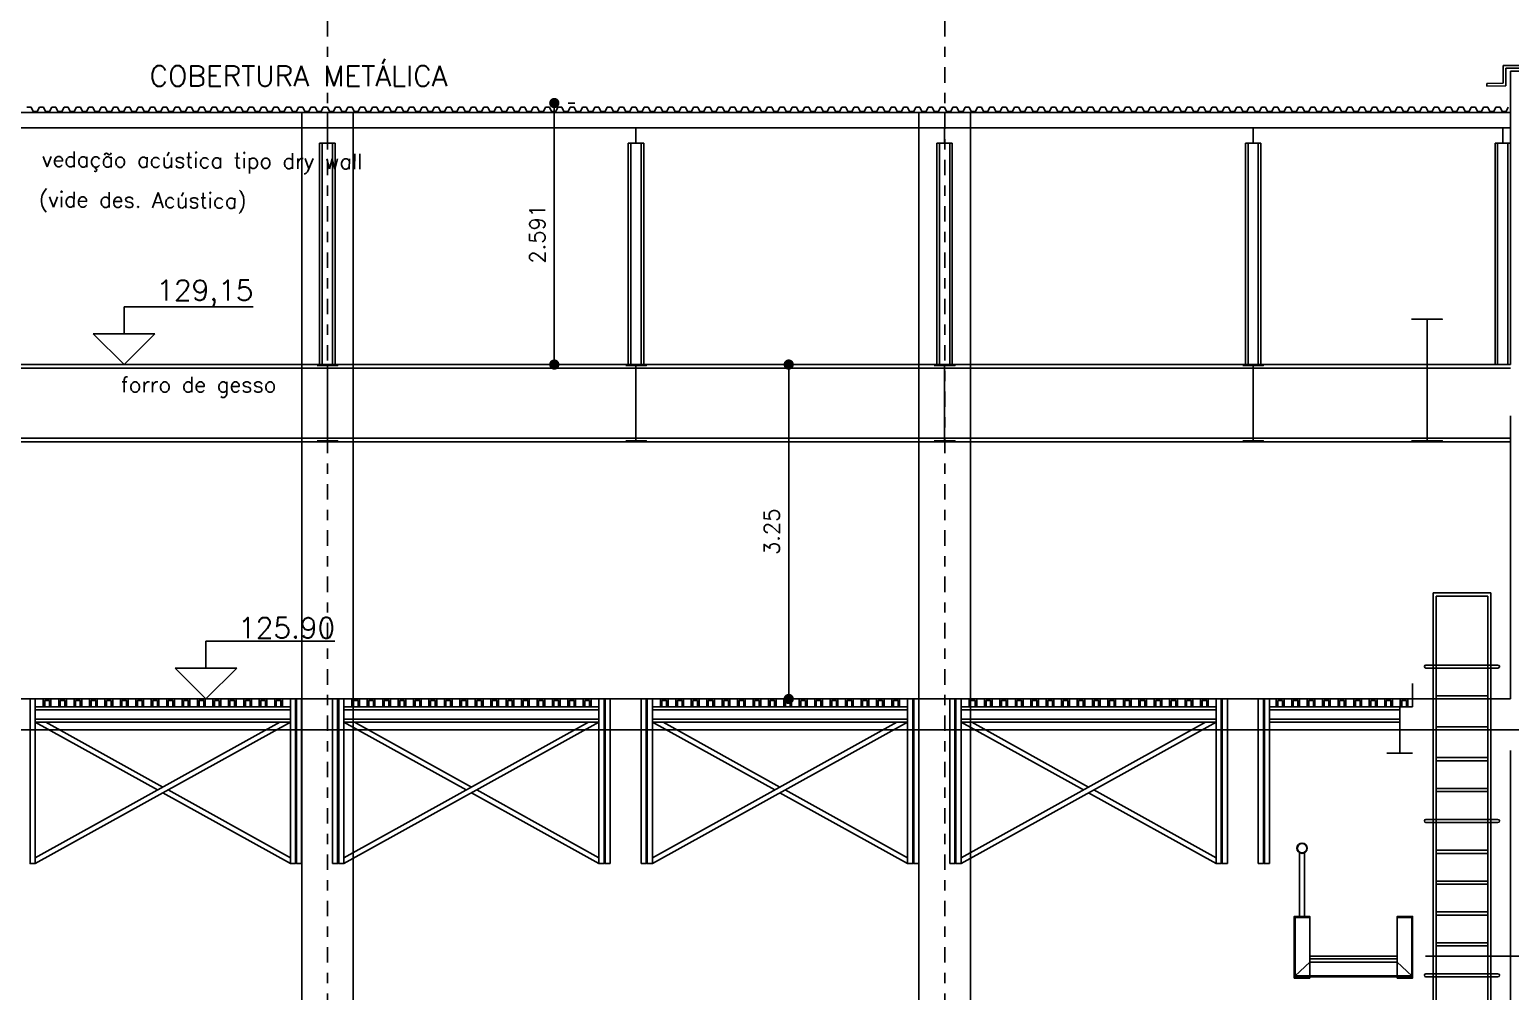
# Model space of a CAD drawing. Extents: x -14 to 107, y -33 to 53.
# Drawn here: x 3.96 to 18.35, y 33.49 to 42.83 of the extents above; entities that cross this region are included whole.
import ezdxf
from ezdxf.enums import TextEntityAlignment as Align

# ---------------------------------------------------------------- set-up
doc = ezdxf.new("R2010")
doc.units = 0
doc.header["$LTSCALE"] = 1.5
doc.header["$MEASUREMENT"] = 0
doc.linetypes.add('08CORTEC$0$DASHDOT2', pattern=[0.5, 0.25, -0.125, 0, -0.125])
doc.layers.get('0').update_dxf_attribs({"linetype": 'CONTINUOUS'})
doc.layers.get('DEFPOINTS').update_dxf_attribs({"linetype": 'CONTINUOUS'})
for name, color, linetype in [('08CORTEC$0$1', 7, 'CONTINUOUS'), ('08CORTEC$0$2', 1, 'CONTINUOUS'), ('08CORTEC$0$5', 4, 'CONTINUOUS'), ('08CORTEC$0$A-HACHURA', 1, 'CONTINUOUS'), ('08CORTEC$0$A-PAREDE', 3, 'CONTINUOUS'), ('08CORTEC$0$COTAS', 1, 'CONTINUOUS'), ('08CORTEC$0$E-METALICA', 2, 'CONTINUOUS'), ('08CORTEC$0$EIXOS', 32, '08CORTEC$0$DASHDOT2'), ('08CORTEC$0$N-LNHVISTA', 2, 'CONTINUOUS'), ('08CORTEC$0$N-NOTACOES', 7, 'CONTINUOUS'), ('08CORTEC$0$N-TEXTO', 2, 'CONTINUOUS'), ('08CORTEE$0$N-LNHVISTA', 2, 'CONTINUOUS'), ('N-LNHVISTA', 2, 'CONTINUOUS'), ('N-TEXTO', 2, 'CONTINUOUS')]:
    doc.layers.add(name, color=color, linetype=linetype)
doc.styles.add('08CORTEC$0$COTA', font='simplex.shx')
doc.styles.add('08CORTEC$0$REGUA-080', font='simplex.shx', dxfattribs={"height": 0.2})
doc.styles.add('08CORTEC$0$ROMANS', font='romans')
doc.styles.add('REGUA-080', font='simplex', dxfattribs={"height": 0.15})
doc.dimstyles.new('08CORTEC$0$DG060-1', dxfattribs={"dimscale": 0.1, "dimtxt": 1.5, "dimasz": 1, "dimexe": 2, "dimexo": 2.5, "dimgap": 0.9, "dimtad": 1, "dimzin": 4, "dimtxsty": '08CORTEC$0$COTA', "dimblk": 'DOT', "dimblk1": 'DOT', "dimblk2": 'DOT', "dimsah": 1, "dimcen": 0.09, "dimclrd": 1, "dimclre": 1, "dimclrt": 2, "dimazin": 3, "dimtfac": 1, "dimtdec": 4, "dimtix": 1, "dimtmove": 0, "dimatfit": 3, "dimtvp": 2, "dimtolj": 1, "dimtzin": 0})

# ---------------------------------------------------------------- blocks, each defined once
blk = doc.blocks.new('08CORTEC$0$N-1903')
at = {"layer": '08CORTEC$0$N-NOTACOES', "color": 1}
for p, q in [((0.01255, 0.00562), (0, 0.00562)), ((0, 0.00562), (0, 0.003)), ((-0.003, 0.003), (0.003, 0.003)), ((0, 0), (-0.003, 0.003)), ((0.003, 0.003), (0, 0))]:
    blk.add_line(p, q, dxfattribs=at)
at = {"layer": '08CORTEC$0$N-NOTACOES', "color": 2, "style": '08CORTEC$0$ROMANS'}
blk.add_attdef('COTAC', text='', height=0.002, dxfattribs=at).set_placement((0.00785, 0.00691), align=Align.MIDDLE)
blk = doc.blocks.new('DOT')
at = {"color": 0, "linetype": 'BYBLOCK'}
blk.add_line((-0.5, 0), (-1, 0), dxfattribs=at)
at = {"color": 0, "linetype": 'BYBLOCK', "const_width": 0.5}
blk.add_lwpolyline([(-0.25, 0, 1), (0.25, 0, 1)], format="xyb", close=True, dxfattribs=at)
blk = doc.blocks.new('*D21')
at = {"color": 1, "linetype": 'BYBLOCK'}
for p, q in [((10.528, 39.577), (11.535, 39.577)), ((11.335, 36.427), (11.335, 39.477)), ((10.528, 36.327), (11.535, 36.327))]:
    blk.add_line(p, q, dxfattribs=at)
at = {"layer": 'DEFPOINTS', "color": 0, "linetype": 'BYBLOCK'}
for p in [(10.278, 39.577), (11.335, 39.577), (10.278, 36.327)]:
    blk.add_point(p, dxfattribs=at)
at = {"color": 1, "linetype": 'BYBLOCK', "xscale": 0.1, "yscale": 0.1, "zscale": 0.1}
for p, rotation in [((11.335, 39.577), 90), ((11.335, 36.327), 270)]:
    blk.add_blockref('DOT', p, dxfattribs=dict(at, rotation=rotation))
at = {"color": 2, "linetype": 'BYBLOCK', "insert": (11.17, 37.952), "char_height": 0.15, "attachment_point": 5, "rotation": 90, "style": '08CORTEC$0$COTA'}
blk.add_mtext('\\A1;3.25', dxfattribs=at)
blk = doc.blocks.new('_DOT')
at = {"color": 0, "linetype": 'BYBLOCK'}
blk.add_line((-0.5, 0), (-1, 0), dxfattribs=at)
at = {"color": 0, "linetype": 'BYBLOCK', "const_width": 0.5}
blk.add_lwpolyline([(-0.25, 0, 1), (0.25, 0, 1)], format="xyb", close=True, dxfattribs=at)
blk = doc.blocks.new('*D22')
at = {"color": 1, "linetype": 'BYBLOCK'}
for p, q in [((9.192, 42.118), (9.256, 42.118)), ((9.056, 39.677), (9.056, 42.018)), ((9.192, 39.577), (9.256, 39.577))]:
    blk.add_line(p, q, dxfattribs=at)
at = {"layer": 'DEFPOINTS', "color": 0, "linetype": 'BYBLOCK'}
for p in [(8.942, 42.118), (9.056, 42.118), (8.942, 39.577)]:
    blk.add_point(p, dxfattribs=at)
at = {"color": 1, "linetype": 'BYBLOCK', "xscale": 0.1, "yscale": 0.1, "zscale": 0.1}
for p, rotation in [((9.056, 42.118), 90), ((9.056, 39.577), 270)]:
    blk.add_blockref('DOT', p, dxfattribs=dict(at, rotation=rotation))
at = {"color": 2, "linetype": 'BYBLOCK', "insert": (8.891, 40.847), "char_height": 0.15, "attachment_point": 5, "rotation": 90, "style": '08CORTEC$0$COTA'}
blk.add_mtext('\\A1;2.591', dxfattribs=at)

msp = doc.modelspace()

# ---------------------------------------------------------------- linework, layer by layer
at = {"layer": '08CORTEC$0$1'}
for p, q in [((17.53, 42.027), (18.23, 42.027)), ((6.775, 41.727), (6.775, 39.577)), ((6.925, 39.577), (6.925, 41.727)), ((9.775, 41.727), (9.775, 39.577)), ((9.925, 39.577), (9.925, 41.727)), ((12.775, 41.727), (12.775, 39.577)), ((12.925, 39.577), (12.925, 41.727)), ((15.775, 41.727), (15.775, 39.577)), ((15.925, 39.577), (15.925, 41.727)), ((18.201, 41.727), (18.201, 39.577)), ((18.35, 39.577), (18.35, 41.727)), ((17.53, 36.657), (18.23, 36.657)), ((17.53, 36.627), (18.23, 36.627)), ((6.49, 36.252), (4.01, 36.252)), ((4.01, 36.222), (6.49, 36.222)), ((4.01, 36.132), (6.49, 36.132)), ((9.49, 36.252), (7.01, 36.252)), ((7.01, 36.222), (9.49, 36.222)), ((7.01, 36.132), (9.49, 36.132)), ((12.49, 36.252), (10.01, 36.252)), ((10.01, 36.222), (12.49, 36.222)), ((10.01, 36.132), (12.49, 36.132)), ((15.49, 36.252), (13.01, 36.252)), ((13.01, 36.222), (15.49, 36.222)), ((13.01, 36.132), (15.49, 36.132)), ((17.29, 36.252), (16.01, 36.252)), ((16.01, 36.222), (17.275, 36.222)), ((16.01, 36.132), (17.275, 36.132)), ((6.49, 36.102), (4.01, 36.102)), ((9.49, 36.102), (7.01, 36.102)), ((12.49, 36.102), (10.01, 36.102)), ((15.49, 36.102), (13.01, 36.102)), ((17.275, 36.102), (16.01, 36.102)), ((17.53, 35.157), (18.23, 35.157)), ((17.53, 35.127), (18.23, 35.127)), ((16.3, 34.214), (16.3, 34.834)), ((16.35, 34.834), (16.35, 34.214)), ((16.4, 33.769), (16.4, 34.214)), ((17.25, 34.214), (17.25, 33.777)), ((16.4, 33.769), (16.258, 33.635)), ((16.4, 33.827), (17.25, 33.827)), ((17.25, 33.802), (16.4, 33.802)), ((17.25, 33.769), (16.4, 33.769)), ((17.251, 33.769), (17.392, 33.635)), ((16.258, 33.635), (17.392, 33.635)), ((17.392, 33.627), (16.258, 33.627)), ((17.53, 33.657), (18.23, 33.657)), ((17.53, 33.627), (18.23, 33.627))]:
    msp.add_line(p, q, dxfattribs=at)
for points in [[(4.088, 36.252), (4.088, 36.327), (4.163, 36.327), (4.163, 36.252)], [(4.103, 36.252), (4.103, 36.312), (4.148, 36.312), (4.148, 36.252)], [(4.238, 36.252), (4.238, 36.327), (4.313, 36.327), (4.313, 36.252)], [(4.253, 36.252), (4.253, 36.312), (4.298, 36.312), (4.298, 36.252)], [(4.388, 36.252), (4.388, 36.327), (4.463, 36.327), (4.463, 36.252)], [(4.403, 36.252), (4.403, 36.312), (4.448, 36.312), (4.448, 36.252)], [(4.538, 36.252), (4.538, 36.327), (4.613, 36.327), (4.613, 36.252)], [(4.553, 36.252), (4.553, 36.312), (4.598, 36.312), (4.598, 36.252)], [(4.688, 36.252), (4.688, 36.327), (4.763, 36.327), (4.763, 36.252)], [(4.703, 36.252), (4.703, 36.312), (4.748, 36.312), (4.748, 36.252)], [(4.838, 36.252), (4.838, 36.327), (4.913, 36.327), (4.913, 36.252)], [(4.853, 36.252), (4.853, 36.312), (4.898, 36.312), (4.898, 36.252)], [(4.988, 36.252), (4.988, 36.327), (5.063, 36.327), (5.063, 36.252)], [(5.003, 36.252), (5.003, 36.312), (5.048, 36.312), (5.048, 36.252)], [(5.138, 36.252), (5.138, 36.327), (5.213, 36.327), (5.213, 36.252)], [(5.153, 36.252), (5.153, 36.312), (5.198, 36.312), (5.198, 36.252)], [(5.288, 36.252), (5.288, 36.327), (5.363, 36.327), (5.363, 36.252)], [(5.303, 36.252), (5.303, 36.312), (5.348, 36.312), (5.348, 36.252)], [(5.438, 36.252), (5.438, 36.327), (5.513, 36.327), (5.513, 36.252)], [(5.453, 36.252), (5.453, 36.312), (5.498, 36.312), (5.498, 36.252)], [(5.588, 36.252), (5.588, 36.327), (5.663, 36.327), (5.663, 36.252)], [(5.603, 36.252), (5.603, 36.312), (5.648, 36.312), (5.648, 36.252)], [(5.738, 36.252), (5.738, 36.327), (5.813, 36.327), (5.813, 36.252)], [(5.753, 36.252), (5.753, 36.312), (5.798, 36.312), (5.798, 36.252)], [(5.888, 36.252), (5.888, 36.327), (5.963, 36.327), (5.963, 36.252)], [(5.903, 36.252), (5.903, 36.312), (5.948, 36.312), (5.948, 36.252)], [(6.038, 36.252), (6.038, 36.327), (6.113, 36.327), (6.113, 36.252)], [(6.053, 36.252), (6.053, 36.312), (6.098, 36.312), (6.098, 36.252)], [(6.188, 36.252), (6.188, 36.327), (6.263, 36.327), (6.263, 36.252)], [(6.203, 36.252), (6.203, 36.312), (6.248, 36.312), (6.248, 36.252)], [(6.338, 36.252), (6.338, 36.327), (6.413, 36.327), (6.413, 36.252)], [(6.353, 36.252), (6.353, 36.312), (6.398, 36.312), (6.398, 36.252)], [(7.088, 36.252), (7.088, 36.327), (7.163, 36.327), (7.163, 36.252)], [(7.103, 36.252), (7.103, 36.312), (7.148, 36.312), (7.148, 36.252)], [(7.238, 36.252), (7.238, 36.327), (7.313, 36.327), (7.313, 36.252)], [(7.253, 36.252), (7.253, 36.312), (7.298, 36.312), (7.298, 36.252)], [(7.388, 36.252), (7.388, 36.327), (7.463, 36.327), (7.463, 36.252)], [(7.403, 36.252), (7.403, 36.312), (7.448, 36.312), (7.448, 36.252)], [(7.538, 36.252), (7.538, 36.327), (7.613, 36.327), (7.613, 36.252)], [(7.553, 36.252), (7.553, 36.312), (7.598, 36.312), (7.598, 36.252)], [(7.688, 36.252), (7.688, 36.327), (7.763, 36.327), (7.763, 36.252)], [(7.703, 36.252), (7.703, 36.312), (7.748, 36.312), (7.748, 36.252)], [(7.838, 36.252), (7.838, 36.327), (7.913, 36.327), (7.913, 36.252)], [(7.853, 36.252), (7.853, 36.312), (7.898, 36.312), (7.898, 36.252)], [(7.988, 36.252), (7.988, 36.327), (8.063, 36.327), (8.063, 36.252)], [(8.003, 36.252), (8.003, 36.312), (8.048, 36.312), (8.048, 36.252)], [(8.138, 36.252), (8.138, 36.327), (8.213, 36.327), (8.213, 36.252)], [(8.153, 36.252), (8.153, 36.312), (8.198, 36.312), (8.198, 36.252)], [(8.288, 36.252), (8.288, 36.327), (8.363, 36.327), (8.363, 36.252)], [(8.303, 36.252), (8.303, 36.312), (8.348, 36.312), (8.348, 36.252)], [(8.438, 36.252), (8.438, 36.327), (8.513, 36.327), (8.513, 36.252)], [(8.453, 36.252), (8.453, 36.312), (8.498, 36.312), (8.498, 36.252)], [(8.588, 36.252), (8.588, 36.327), (8.663, 36.327), (8.663, 36.252)], [(8.603, 36.252), (8.603, 36.312), (8.648, 36.312), (8.648, 36.252)], [(8.738, 36.252), (8.738, 36.327), (8.813, 36.327), (8.813, 36.252)], [(8.753, 36.252), (8.753, 36.312), (8.798, 36.312), (8.798, 36.252)], [(8.888, 36.252), (8.888, 36.327), (8.963, 36.327), (8.963, 36.252)], [(8.903, 36.252), (8.903, 36.312), (8.948, 36.312), (8.948, 36.252)], [(9.038, 36.252), (9.038, 36.327), (9.113, 36.327), (9.113, 36.252)], [(9.053, 36.252), (9.053, 36.312), (9.098, 36.312), (9.098, 36.252)], [(9.188, 36.252), (9.188, 36.327), (9.263, 36.327), (9.263, 36.252)], [(9.203, 36.252), (9.203, 36.312), (9.248, 36.312), (9.248, 36.252)], [(9.338, 36.252), (9.338, 36.327), (9.413, 36.327), (9.413, 36.252)], [(9.353, 36.252), (9.353, 36.312), (9.398, 36.312), (9.398, 36.252)], [(10.088, 36.252), (10.088, 36.327), (10.163, 36.327), (10.163, 36.252)], [(10.103, 36.252), (10.103, 36.312), (10.148, 36.312), (10.148, 36.252)], [(10.238, 36.252), (10.238, 36.327), (10.313, 36.327), (10.313, 36.252)], [(10.253, 36.252), (10.253, 36.312), (10.298, 36.312), (10.298, 36.252)], [(10.388, 36.252), (10.388, 36.327), (10.463, 36.327), (10.463, 36.252)], [(10.403, 36.252), (10.403, 36.312), (10.448, 36.312), (10.448, 36.252)], [(10.538, 36.252), (10.538, 36.327), (10.613, 36.327), (10.613, 36.252)], [(10.553, 36.252), (10.553, 36.312), (10.598, 36.312), (10.598, 36.252)], [(10.688, 36.252), (10.688, 36.327), (10.763, 36.327), (10.763, 36.252)], [(10.703, 36.252), (10.703, 36.312), (10.748, 36.312), (10.748, 36.252)], [(10.838, 36.252), (10.838, 36.327), (10.913, 36.327), (10.913, 36.252)], [(10.853, 36.252), (10.853, 36.312), (10.898, 36.312), (10.898, 36.252)], [(10.988, 36.252), (10.988, 36.327), (11.063, 36.327), (11.063, 36.252)], [(11.003, 36.252), (11.003, 36.312), (11.048, 36.312), (11.048, 36.252)], [(11.138, 36.252), (11.138, 36.327), (11.213, 36.327), (11.213, 36.252)], [(11.153, 36.252), (11.153, 36.312), (11.198, 36.312), (11.198, 36.252)], [(11.288, 36.252), (11.288, 36.327), (11.363, 36.327), (11.363, 36.252)], [(11.303, 36.252), (11.303, 36.312), (11.348, 36.312), (11.348, 36.252)], [(11.438, 36.252), (11.438, 36.327), (11.513, 36.327), (11.513, 36.252)], [(11.453, 36.252), (11.453, 36.312), (11.498, 36.312), (11.498, 36.252)], [(11.588, 36.252), (11.588, 36.327), (11.663, 36.327), (11.663, 36.252)], [(11.603, 36.252), (11.603, 36.312), (11.648, 36.312), (11.648, 36.252)], [(11.738, 36.252), (11.738, 36.327), (11.813, 36.327), (11.813, 36.252)], [(11.753, 36.252), (11.753, 36.312), (11.798, 36.312), (11.798, 36.252)], [(11.888, 36.252), (11.888, 36.327), (11.963, 36.327), (11.963, 36.252)], [(11.903, 36.252), (11.903, 36.312), (11.948, 36.312), (11.948, 36.252)], [(12.038, 36.252), (12.038, 36.327), (12.113, 36.327), (12.113, 36.252)], [(12.053, 36.252), (12.053, 36.312), (12.098, 36.312), (12.098, 36.252)], [(12.188, 36.252), (12.188, 36.327), (12.263, 36.327), (12.263, 36.252)], [(12.203, 36.252), (12.203, 36.312), (12.248, 36.312), (12.248, 36.252)], [(12.338, 36.252), (12.338, 36.327), (12.413, 36.327), (12.413, 36.252)], [(12.353, 36.252), (12.353, 36.312), (12.398, 36.312), (12.398, 36.252)], [(13.088, 36.252), (13.088, 36.327), (13.163, 36.327), (13.163, 36.252)], [(13.103, 36.252), (13.103, 36.312), (13.148, 36.312), (13.148, 36.252)], [(13.238, 36.252), (13.238, 36.327), (13.313, 36.327), (13.313, 36.252)], [(13.253, 36.252), (13.253, 36.312), (13.298, 36.312), (13.298, 36.252)], [(13.388, 36.252), (13.388, 36.327), (13.463, 36.327), (13.463, 36.252)], [(13.403, 36.252), (13.403, 36.312), (13.448, 36.312), (13.448, 36.252)], [(13.538, 36.252), (13.538, 36.327), (13.613, 36.327), (13.613, 36.252)], [(13.553, 36.252), (13.553, 36.312), (13.598, 36.312), (13.598, 36.252)], [(13.688, 36.252), (13.688, 36.327), (13.763, 36.327), (13.763, 36.252)], [(13.703, 36.252), (13.703, 36.312), (13.748, 36.312), (13.748, 36.252)], [(13.838, 36.252), (13.838, 36.327), (13.913, 36.327), (13.913, 36.252)], [(13.853, 36.252), (13.853, 36.312), (13.898, 36.312), (13.898, 36.252)], [(13.988, 36.252), (13.988, 36.327), (14.063, 36.327), (14.063, 36.252)], [(14.003, 36.252), (14.003, 36.312), (14.048, 36.312), (14.048, 36.252)], [(14.138, 36.252), (14.138, 36.327), (14.213, 36.327), (14.213, 36.252)], [(14.153, 36.252), (14.153, 36.312), (14.198, 36.312), (14.198, 36.252)], [(14.288, 36.252), (14.288, 36.327), (14.363, 36.327), (14.363, 36.252)], [(14.303, 36.252), (14.303, 36.312), (14.348, 36.312), (14.348, 36.252)], [(14.438, 36.252), (14.438, 36.327), (14.513, 36.327), (14.513, 36.252)], [(14.453, 36.252), (14.453, 36.312), (14.498, 36.312), (14.498, 36.252)], [(14.588, 36.252), (14.588, 36.327), (14.663, 36.327), (14.663, 36.252)], [(14.603, 36.252), (14.603, 36.312), (14.648, 36.312), (14.648, 36.252)], [(14.738, 36.252), (14.738, 36.327), (14.813, 36.327), (14.813, 36.252)], [(14.753, 36.252), (14.753, 36.312), (14.798, 36.312), (14.798, 36.252)], [(14.888, 36.252), (14.888, 36.327), (14.963, 36.327), (14.963, 36.252)], [(14.903, 36.252), (14.903, 36.312), (14.948, 36.312), (14.948, 36.252)], [(15.038, 36.252), (15.038, 36.327), (15.113, 36.327), (15.113, 36.252)], [(15.053, 36.252), (15.053, 36.312), (15.098, 36.312), (15.098, 36.252)], [(15.188, 36.252), (15.188, 36.327), (15.263, 36.327), (15.263, 36.252)], [(15.203, 36.252), (15.203, 36.312), (15.248, 36.312), (15.248, 36.252)], [(15.338, 36.252), (15.338, 36.327), (15.413, 36.327), (15.413, 36.252)], [(15.353, 36.252), (15.353, 36.312), (15.398, 36.312), (15.398, 36.252)], [(16.075, 36.252), (16.075, 36.327), (16.15, 36.327), (16.15, 36.252)], [(16.09, 36.252), (16.09, 36.312), (16.135, 36.312), (16.135, 36.252)], [(16.225, 36.252), (16.225, 36.327), (16.3, 36.327), (16.3, 36.252)], [(16.24, 36.252), (16.24, 36.312), (16.285, 36.312), (16.285, 36.252)], [(16.375, 36.252), (16.375, 36.327), (16.45, 36.327), (16.45, 36.252)], [(16.39, 36.252), (16.39, 36.312), (16.435, 36.312), (16.435, 36.252)], [(16.525, 36.252), (16.525, 36.327), (16.6, 36.327), (16.6, 36.252)], [(16.54, 36.252), (16.54, 36.312), (16.585, 36.312), (16.585, 36.252)], [(16.675, 36.252), (16.675, 36.327), (16.75, 36.327), (16.75, 36.252)], [(16.69, 36.252), (16.69, 36.312), (16.735, 36.312), (16.735, 36.252)], [(16.829, 36.252), (16.829, 36.327), (16.904, 36.327), (16.904, 36.252)], [(16.844, 36.252), (16.844, 36.312), (16.889, 36.312), (16.889, 36.252)], [(16.979, 36.252), (16.979, 36.327), (17.054, 36.327), (17.054, 36.252)], [(16.994, 36.252), (16.994, 36.312), (17.039, 36.312), (17.039, 36.252)], [(17.129, 36.252), (17.129, 36.327), (17.204, 36.327), (17.204, 36.252)], [(17.144, 36.252), (17.144, 36.312), (17.189, 36.312), (17.189, 36.252)], [(17.279, 36.252), (17.279, 36.327), (17.354, 36.327), (17.354, 36.252)], [(17.294, 36.252), (17.294, 36.312), (17.339, 36.312), (17.339, 36.252)], [(16.4, 34.214), (16.25, 34.214), (16.25, 33.614), (16.4, 33.614), (16.4, 33.627), (16.258, 33.627), (16.258, 34.202), (16.4, 34.202), (16.4, 34.214)], [(17.25, 34.214), (17.4, 34.214), (17.4, 33.614), (17.25, 33.614), (17.25, 33.627), (17.392, 33.627), (17.392, 34.202), (17.25, 34.202), (17.25, 34.214)]]:
    msp.add_lwpolyline(points, dxfattribs=at)
for radius in [0.05, 0.046]:
    msp.add_circle((16.325, 34.877), radius, dxfattribs=at)
for centre, start, end in [((17.53, 36.642), 90, 270), ((18.23, 36.642), 270, 90), ((17.53, 35.142), 90, 270), ((18.23, 35.142), 270, 90), ((17.53, 33.642), 90, 270), ((18.23, 33.642), 270, 90)]:
    msp.add_arc(centre, 0.015, start, end, dxfattribs=at)
at = {"layer": '08CORTEC$0$2'}
for p, q in [((6.8, 39.577), (6.8, 41.727)), ((6.9, 39.577), (6.9, 41.727)), ((9.8, 39.577), (9.8, 41.727)), ((9.9, 39.577), (9.9, 41.727)), ((12.8, 39.577), (12.8, 41.727)), ((12.9, 39.577), (12.9, 41.727)), ((15.8, 39.577), (15.8, 41.727)), ((15.9, 39.577), (15.9, 41.727)), ((18.225, 39.577), (18.225, 41.727)), ((18.326, 39.577), (18.326, 41.727)), ((3.96, 36.327), (3.96, 34.727)), ((4.01, 34.727), (4.01, 36.327)), ((6.49, 36.327), (6.49, 34.727)), ((6.54, 36.327), (6.54, 34.727)), ((6.55, 34.727), (6.55, 36.327)), ((6.6, 36.327), (6.6, 34.727)), ((6.9, 34.727), (6.9, 36.327)), ((6.95, 34.727), (6.95, 36.327)), ((6.96, 36.327), (6.96, 34.727)), ((7.01, 34.727), (7.01, 36.327)), ((9.49, 36.327), (9.49, 34.727)), ((9.54, 36.327), (9.54, 34.727)), ((9.55, 34.727), (9.55, 36.327)), ((9.6, 36.327), (9.6, 34.727)), ((9.9, 34.727), (9.9, 36.327)), ((9.95, 34.727), (9.95, 36.327)), ((9.96, 36.327), (9.96, 34.727)), ((10.01, 34.727), (10.01, 36.327)), ((12.49, 36.327), (12.49, 34.727)), ((12.54, 36.327), (12.54, 34.727)), ((12.55, 34.727), (12.55, 36.327)), ((12.6, 36.327), (12.6, 34.727)), ((12.9, 34.727), (12.9, 36.327)), ((12.95, 34.727), (12.95, 36.327)), ((12.96, 36.327), (12.96, 34.727)), ((13.01, 34.727), (13.01, 36.327)), ((15.49, 36.327), (15.49, 34.727)), ((15.54, 36.327), (15.54, 34.727)), ((15.55, 34.727), (15.55, 36.327)), ((15.6, 36.327), (15.6, 34.727)), ((15.9, 34.727), (15.9, 36.327)), ((15.95, 34.727), (15.95, 36.327)), ((15.96, 36.327), (15.96, 34.727)), ((16.01, 34.727), (16.01, 36.327)), ((4.01, 34.727), (6.49, 36.102)), ((4.01, 36.102), (5.199, 35.443)), ((4.01, 34.784), (6.387, 36.102)), ((4.114, 36.102), (5.25, 35.471)), ((7.01, 34.727), (9.49, 36.102)), ((7.01, 36.102), (8.199, 35.443)), ((7.01, 34.784), (9.387, 36.102)), ((7.114, 36.102), (8.25, 35.471)), ((10.01, 34.727), (12.49, 36.102)), ((10.01, 36.102), (11.199, 35.443)), ((10.01, 34.784), (12.387, 36.102)), ((10.114, 36.102), (11.25, 35.471)), ((13.01, 34.727), (15.49, 36.102)), ((13.01, 36.102), (14.199, 35.443)), ((13.01, 34.784), (15.387, 36.102)), ((13.114, 36.102), (14.25, 35.471)), ((5.25, 35.414), (6.49, 34.727)), ((5.302, 35.443), (6.49, 34.784)), ((8.25, 35.414), (9.49, 34.727)), ((8.302, 35.443), (9.49, 34.784)), ((11.25, 35.414), (12.49, 34.727)), ((11.302, 35.443), (12.49, 34.784)), ((14.25, 35.414), (15.49, 34.727)), ((14.302, 35.443), (15.49, 34.784))]:
    msp.add_line(p, q, dxfattribs=at)
at = {"layer": '08CORTEC$0$5'}
for p, q in [((3.97, 42.077), (3.93, 42.077)), ((3.99, 42.037), (3.97, 42.077)), ((4.03, 42.037), (3.99, 42.037)), ((4.05, 42.077), (4.03, 42.037)), ((4.09, 42.077), (4.05, 42.077)), ((4.11, 42.037), (4.09, 42.077)), ((4.15, 42.037), (4.11, 42.037)), ((4.17, 42.077), (4.15, 42.037)), ((4.21, 42.077), (4.17, 42.077)), ((4.23, 42.037), (4.21, 42.077)), ((4.27, 42.037), (4.23, 42.037)), ((4.29, 42.077), (4.27, 42.037)), ((4.33, 42.077), (4.29, 42.077)), ((4.35, 42.037), (4.33, 42.077)), ((4.39, 42.037), (4.35, 42.037)), ((4.41, 42.077), (4.39, 42.037)), ((4.45, 42.077), (4.41, 42.077)), ((4.47, 42.037), (4.45, 42.077)), ((4.51, 42.037), (4.47, 42.037)), ((4.53, 42.077), (4.51, 42.037)), ((4.57, 42.077), (4.53, 42.077)), ((4.59, 42.037), (4.57, 42.077)), ((4.63, 42.037), (4.59, 42.037)), ((4.65, 42.077), (4.63, 42.037)), ((4.69, 42.077), (4.65, 42.077)), ((4.71, 42.037), (4.69, 42.077)), ((4.75, 42.037), (4.71, 42.037)), ((4.77, 42.077), (4.75, 42.037)), ((4.81, 42.077), (4.77, 42.077)), ((4.83, 42.037), (4.81, 42.077)), ((4.87, 42.037), (4.83, 42.037)), ((4.89, 42.077), (4.87, 42.037)), ((4.93, 42.077), (4.89, 42.077)), ((4.95, 42.037), (4.93, 42.077)), ((4.99, 42.037), (4.95, 42.037)), ((5.01, 42.077), (4.99, 42.037)), ((5.05, 42.077), (5.01, 42.077)), ((5.07, 42.037), (5.05, 42.077)), ((5.11, 42.037), (5.07, 42.037)), ((5.13, 42.077), (5.11, 42.037)), ((5.17, 42.077), (5.13, 42.077)), ((5.19, 42.037), (5.17, 42.077)), ((5.23, 42.037), (5.19, 42.037)), ((5.25, 42.077), (5.23, 42.037)), ((5.29, 42.077), (5.25, 42.077)), ((5.31, 42.037), (5.29, 42.077)), ((5.35, 42.037), (5.31, 42.037)), ((5.37, 42.077), (5.35, 42.037)), ((5.41, 42.077), (5.37, 42.077)), ((5.43, 42.037), (5.41, 42.077)), ((5.47, 42.037), (5.43, 42.037)), ((5.49, 42.077), (5.47, 42.037)), ((5.53, 42.077), (5.49, 42.077)), ((5.55, 42.037), (5.53, 42.077)), ((5.59, 42.037), (5.55, 42.037)), ((5.61, 42.077), (5.59, 42.037)), ((5.65, 42.077), (5.61, 42.077)), ((5.67, 42.037), (5.65, 42.077)), ((5.71, 42.037), (5.67, 42.037)), ((5.73, 42.077), (5.71, 42.037)), ((5.77, 42.077), (5.73, 42.077)), ((5.79, 42.037), (5.77, 42.077)), ((5.83, 42.037), (5.79, 42.037)), ((5.85, 42.077), (5.83, 42.037)), ((5.89, 42.077), (5.85, 42.077)), ((5.91, 42.037), (5.89, 42.077)), ((5.95, 42.037), (5.91, 42.037)), ((5.97, 42.077), (5.95, 42.037)), ((6.01, 42.077), (5.97, 42.077)), ((6.03, 42.037), (6.01, 42.077)), ((6.07, 42.037), (6.03, 42.037)), ((6.09, 42.077), (6.07, 42.037)), ((6.13, 42.077), (6.09, 42.077)), ((6.15, 42.037), (6.13, 42.077)), ((6.19, 42.037), (6.15, 42.037)), ((6.21, 42.077), (6.19, 42.037)), ((6.25, 42.077), (6.21, 42.077)), ((6.27, 42.037), (6.25, 42.077)), ((6.31, 42.037), (6.27, 42.037)), ((6.33, 42.077), (6.31, 42.037)), ((6.37, 42.077), (6.33, 42.077)), ((6.39, 42.037), (6.37, 42.077)), ((6.43, 42.037), (6.39, 42.037)), ((6.45, 42.077), (6.43, 42.037)), ((6.49, 42.077), (6.45, 42.077)), ((6.51, 42.037), (6.49, 42.077)), ((6.55, 42.037), (6.51, 42.037)), ((6.57, 42.077), (6.55, 42.037)), ((6.61, 42.077), (6.57, 42.077)), ((6.63, 42.037), (6.61, 42.077)), ((6.67, 42.037), (6.63, 42.037)), ((6.69, 42.077), (6.67, 42.037)), ((6.73, 42.077), (6.69, 42.077)), ((6.75, 42.037), (6.73, 42.077)), ((6.79, 42.037), (6.75, 42.037)), ((6.81, 42.077), (6.79, 42.037)), ((6.85, 42.077), (6.81, 42.077)), ((6.87, 42.037), (6.85, 42.077)), ((6.91, 42.037), (6.87, 42.037)), ((6.93, 42.077), (6.91, 42.037)), ((6.97, 42.077), (6.93, 42.077)), ((6.99, 42.037), (6.97, 42.077)), ((7.03, 42.037), (6.99, 42.037)), ((7.05, 42.077), (7.03, 42.037)), ((7.09, 42.077), (7.05, 42.077)), ((7.11, 42.037), (7.09, 42.077)), ((7.15, 42.037), (7.11, 42.037)), ((7.17, 42.077), (7.15, 42.037)), ((7.21, 42.077), (7.17, 42.077)), ((7.23, 42.037), (7.21, 42.077)), ((7.27, 42.037), (7.23, 42.037)), ((7.29, 42.077), (7.27, 42.037)), ((7.33, 42.077), (7.29, 42.077)), ((7.35, 42.037), (7.33, 42.077)), ((7.39, 42.037), (7.35, 42.037)), ((7.41, 42.077), (7.39, 42.037)), ((7.45, 42.077), (7.41, 42.077)), ((7.47, 42.037), (7.45, 42.077)), ((7.51, 42.037), (7.47, 42.037)), ((7.53, 42.077), (7.51, 42.037)), ((7.57, 42.077), (7.53, 42.077)), ((7.59, 42.037), (7.57, 42.077)), ((7.63, 42.037), (7.59, 42.037)), ((7.65, 42.077), (7.63, 42.037)), ((7.69, 42.077), (7.65, 42.077)), ((7.71, 42.037), (7.69, 42.077)), ((7.75, 42.037), (7.71, 42.037)), ((7.77, 42.077), (7.75, 42.037)), ((7.81, 42.077), (7.77, 42.077)), ((7.83, 42.037), (7.81, 42.077)), ((7.87, 42.037), (7.83, 42.037)), ((7.89, 42.077), (7.87, 42.037)), ((7.93, 42.077), (7.89, 42.077)), ((7.95, 42.037), (7.93, 42.077)), ((7.99, 42.037), (7.95, 42.037)), ((8.01, 42.077), (7.99, 42.037)), ((8.05, 42.077), (8.01, 42.077)), ((8.07, 42.037), (8.05, 42.077)), ((8.11, 42.037), (8.07, 42.037)), ((8.13, 42.077), (8.11, 42.037)), ((8.17, 42.077), (8.13, 42.077)), ((8.19, 42.037), (8.17, 42.077)), ((8.23, 42.037), (8.19, 42.037)), ((8.25, 42.077), (8.23, 42.037)), ((8.29, 42.077), (8.25, 42.077)), ((8.31, 42.037), (8.29, 42.077)), ((8.35, 42.037), (8.31, 42.037)), ((8.37, 42.077), (8.35, 42.037)), ((8.41, 42.077), (8.37, 42.077)), ((8.43, 42.037), (8.41, 42.077)), ((8.47, 42.037), (8.43, 42.037)), ((8.49, 42.077), (8.47, 42.037)), ((8.53, 42.077), (8.49, 42.077)), ((8.55, 42.037), (8.53, 42.077)), ((8.59, 42.037), (8.55, 42.037)), ((8.61, 42.077), (8.59, 42.037)), ((8.65, 42.077), (8.61, 42.077)), ((8.67, 42.037), (8.65, 42.077)), ((8.71, 42.037), (8.67, 42.037)), ((8.73, 42.077), (8.71, 42.037)), ((8.77, 42.077), (8.73, 42.077)), ((8.79, 42.037), (8.77, 42.077)), ((8.83, 42.037), (8.79, 42.037)), ((8.85, 42.077), (8.83, 42.037)), ((8.89, 42.077), (8.85, 42.077)), ((8.91, 42.037), (8.89, 42.077)), ((8.95, 42.037), (8.91, 42.037)), ((8.97, 42.077), (8.95, 42.037)), ((9.01, 42.077), (8.97, 42.077)), ((9.03, 42.037), (9.01, 42.077)), ((9.07, 42.037), (9.03, 42.037)), ((9.09, 42.077), (9.07, 42.037)), ((9.13, 42.077), (9.09, 42.077)), ((9.15, 42.037), (9.13, 42.077)), ((9.19, 42.037), (9.15, 42.037)), ((9.21, 42.077), (9.19, 42.037)), ((9.25, 42.077), (9.21, 42.077)), ((9.27, 42.037), (9.25, 42.077)), ((9.31, 42.037), (9.27, 42.037)), ((9.33, 42.077), (9.31, 42.037)), ((9.37, 42.077), (9.33, 42.077)), ((9.39, 42.037), (9.37, 42.077)), ((9.43, 42.037), (9.39, 42.037)), ((9.45, 42.077), (9.43, 42.037)), ((9.49, 42.077), (9.45, 42.077)), ((9.51, 42.037), (9.49, 42.077)), ((9.55, 42.037), (9.51, 42.037)), ((9.57, 42.077), (9.55, 42.037)), ((9.61, 42.077), (9.57, 42.077)), ((9.63, 42.037), (9.61, 42.077)), ((9.67, 42.037), (9.63, 42.037)), ((9.69, 42.077), (9.67, 42.037)), ((9.73, 42.077), (9.69, 42.077)), ((9.75, 42.037), (9.73, 42.077)), ((9.79, 42.037), (9.75, 42.037)), ((9.81, 42.077), (9.79, 42.037)), ((9.85, 42.077), (9.81, 42.077)), ((9.87, 42.037), (9.85, 42.077)), ((9.91, 42.037), (9.87, 42.037)), ((9.93, 42.077), (9.91, 42.037)), ((9.97, 42.077), (9.93, 42.077)), ((9.99, 42.037), (9.97, 42.077)), ((10.03, 42.037), (9.99, 42.037)), ((10.05, 42.077), (10.03, 42.037)), ((10.09, 42.077), (10.05, 42.077)), ((10.11, 42.037), (10.09, 42.077)), ((10.15, 42.037), (10.11, 42.037)), ((10.17, 42.077), (10.15, 42.037)), ((10.21, 42.077), (10.17, 42.077)), ((10.23, 42.037), (10.21, 42.077)), ((10.27, 42.037), (10.23, 42.037)), ((10.29, 42.077), (10.27, 42.037)), ((10.33, 42.077), (10.29, 42.077)), ((10.35, 42.037), (10.33, 42.077)), ((10.39, 42.037), (10.35, 42.037)), ((10.41, 42.077), (10.39, 42.037)), ((10.45, 42.077), (10.41, 42.077)), ((10.47, 42.037), (10.45, 42.077)), ((10.51, 42.037), (10.47, 42.037)), ((10.53, 42.077), (10.51, 42.037)), ((10.57, 42.077), (10.53, 42.077)), ((10.59, 42.037), (10.57, 42.077)), ((10.63, 42.037), (10.59, 42.037)), ((10.65, 42.077), (10.63, 42.037)), ((10.69, 42.077), (10.65, 42.077)), ((10.71, 42.037), (10.69, 42.077)), ((10.75, 42.037), (10.71, 42.037)), ((10.77, 42.077), (10.75, 42.037)), ((10.81, 42.077), (10.77, 42.077)), ((10.83, 42.037), (10.81, 42.077)), ((10.87, 42.037), (10.83, 42.037)), ((10.89, 42.077), (10.87, 42.037)), ((10.93, 42.077), (10.89, 42.077)), ((10.95, 42.037), (10.93, 42.077)), ((10.99, 42.037), (10.95, 42.037)), ((11.01, 42.077), (10.99, 42.037)), ((11.05, 42.077), (11.01, 42.077)), ((11.07, 42.037), (11.05, 42.077)), ((11.11, 42.037), (11.07, 42.037)), ((11.13, 42.077), (11.11, 42.037)), ((11.17, 42.077), (11.13, 42.077)), ((11.19, 42.037), (11.17, 42.077)), ((11.23, 42.037), (11.19, 42.037)), ((11.25, 42.077), (11.23, 42.037)), ((11.29, 42.077), (11.25, 42.077)), ((11.31, 42.037), (11.29, 42.077)), ((11.35, 42.037), (11.31, 42.037)), ((11.37, 42.077), (11.35, 42.037)), ((11.41, 42.077), (11.37, 42.077)), ((11.43, 42.037), (11.41, 42.077)), ((11.47, 42.037), (11.43, 42.037)), ((11.49, 42.077), (11.47, 42.037)), ((11.53, 42.077), (11.49, 42.077)), ((11.55, 42.037), (11.53, 42.077)), ((11.59, 42.037), (11.55, 42.037)), ((11.61, 42.077), (11.59, 42.037)), ((11.65, 42.077), (11.61, 42.077)), ((11.67, 42.037), (11.65, 42.077)), ((11.71, 42.037), (11.67, 42.037)), ((11.73, 42.077), (11.71, 42.037)), ((11.77, 42.077), (11.73, 42.077)), ((11.79, 42.037), (11.77, 42.077)), ((11.83, 42.037), (11.79, 42.037)), ((11.85, 42.077), (11.83, 42.037)), ((11.89, 42.077), (11.85, 42.077)), ((11.91, 42.037), (11.89, 42.077)), ((11.95, 42.037), (11.91, 42.037)), ((11.97, 42.077), (11.95, 42.037)), ((12.01, 42.077), (11.97, 42.077)), ((12.03, 42.037), (12.01, 42.077)), ((12.07, 42.037), (12.03, 42.037)), ((12.09, 42.077), (12.07, 42.037)), ((12.13, 42.077), (12.09, 42.077)), ((12.15, 42.037), (12.13, 42.077)), ((12.19, 42.037), (12.15, 42.037)), ((12.21, 42.077), (12.19, 42.037)), ((12.25, 42.077), (12.21, 42.077)), ((12.27, 42.037), (12.25, 42.077)), ((12.31, 42.037), (12.27, 42.037)), ((12.33, 42.077), (12.31, 42.037)), ((12.37, 42.077), (12.33, 42.077)), ((12.39, 42.037), (12.37, 42.077)), ((12.43, 42.037), (12.39, 42.037)), ((12.45, 42.077), (12.43, 42.037)), ((12.49, 42.077), (12.45, 42.077)), ((12.51, 42.037), (12.49, 42.077)), ((12.55, 42.037), (12.51, 42.037)), ((12.57, 42.077), (12.55, 42.037)), ((12.61, 42.077), (12.57, 42.077)), ((12.63, 42.037), (12.61, 42.077)), ((12.67, 42.037), (12.63, 42.037)), ((12.69, 42.077), (12.67, 42.037)), ((12.73, 42.077), (12.69, 42.077)), ((12.75, 42.037), (12.73, 42.077)), ((12.79, 42.037), (12.75, 42.037)), ((12.81, 42.077), (12.79, 42.037)), ((12.85, 42.077), (12.81, 42.077)), ((12.87, 42.037), (12.85, 42.077)), ((12.91, 42.037), (12.87, 42.037)), ((12.93, 42.077), (12.91, 42.037)), ((12.97, 42.077), (12.93, 42.077)), ((12.99, 42.037), (12.97, 42.077)), ((13.03, 42.037), (12.99, 42.037)), ((13.05, 42.077), (13.03, 42.037)), ((13.09, 42.077), (13.05, 42.077)), ((13.11, 42.037), (13.09, 42.077)), ((13.15, 42.037), (13.11, 42.037)), ((13.17, 42.077), (13.15, 42.037)), ((13.21, 42.077), (13.17, 42.077)), ((13.23, 42.037), (13.21, 42.077)), ((13.27, 42.037), (13.23, 42.037)), ((13.29, 42.077), (13.27, 42.037)), ((13.33, 42.077), (13.29, 42.077)), ((13.35, 42.037), (13.33, 42.077)), ((13.39, 42.037), (13.35, 42.037)), ((13.41, 42.077), (13.39, 42.037)), ((13.45, 42.077), (13.41, 42.077)), ((13.47, 42.037), (13.45, 42.077)), ((13.51, 42.037), (13.47, 42.037)), ((13.53, 42.077), (13.51, 42.037)), ((13.57, 42.077), (13.53, 42.077)), ((13.59, 42.037), (13.57, 42.077)), ((13.63, 42.037), (13.59, 42.037)), ((13.65, 42.077), (13.63, 42.037)), ((13.69, 42.077), (13.65, 42.077)), ((13.71, 42.037), (13.69, 42.077)), ((13.75, 42.037), (13.71, 42.037)), ((13.77, 42.077), (13.75, 42.037)), ((13.81, 42.077), (13.77, 42.077)), ((13.83, 42.037), (13.81, 42.077)), ((13.87, 42.037), (13.83, 42.037)), ((13.89, 42.077), (13.87, 42.037)), ((13.93, 42.077), (13.89, 42.077)), ((13.95, 42.037), (13.93, 42.077)), ((13.99, 42.037), (13.95, 42.037)), ((14.01, 42.077), (13.99, 42.037)), ((14.05, 42.077), (14.01, 42.077)), ((14.07, 42.037), (14.05, 42.077)), ((14.11, 42.037), (14.07, 42.037)), ((14.13, 42.077), (14.11, 42.037)), ((14.17, 42.077), (14.13, 42.077)), ((14.19, 42.037), (14.17, 42.077)), ((14.23, 42.037), (14.19, 42.037)), ((14.25, 42.077), (14.23, 42.037)), ((14.29, 42.077), (14.25, 42.077)), ((14.31, 42.037), (14.29, 42.077)), ((14.35, 42.037), (14.31, 42.037)), ((14.37, 42.077), (14.35, 42.037)), ((14.41, 42.077), (14.37, 42.077)), ((14.43, 42.037), (14.41, 42.077)), ((14.47, 42.037), (14.43, 42.037)), ((14.49, 42.077), (14.47, 42.037)), ((14.53, 42.077), (14.49, 42.077)), ((14.55, 42.037), (14.53, 42.077)), ((14.59, 42.037), (14.55, 42.037)), ((14.61, 42.077), (14.59, 42.037)), ((14.65, 42.077), (14.61, 42.077)), ((14.67, 42.037), (14.65, 42.077)), ((14.71, 42.037), (14.67, 42.037)), ((14.73, 42.077), (14.71, 42.037)), ((14.77, 42.077), (14.73, 42.077)), ((14.79, 42.037), (14.77, 42.077)), ((14.83, 42.037), (14.79, 42.037)), ((14.85, 42.077), (14.83, 42.037)), ((14.89, 42.077), (14.85, 42.077)), ((14.91, 42.037), (14.89, 42.077)), ((14.95, 42.037), (14.91, 42.037)), ((14.97, 42.077), (14.95, 42.037)), ((15.01, 42.077), (14.97, 42.077)), ((15.03, 42.037), (15.01, 42.077)), ((15.07, 42.037), (15.03, 42.037)), ((15.09, 42.077), (15.07, 42.037)), ((15.13, 42.077), (15.09, 42.077)), ((15.15, 42.037), (15.13, 42.077)), ((15.19, 42.037), (15.15, 42.037)), ((15.21, 42.077), (15.19, 42.037)), ((15.25, 42.077), (15.21, 42.077)), ((15.27, 42.037), (15.25, 42.077)), ((15.31, 42.037), (15.27, 42.037)), ((15.33, 42.077), (15.31, 42.037)), ((15.37, 42.077), (15.33, 42.077)), ((15.39, 42.037), (15.37, 42.077)), ((15.43, 42.037), (15.39, 42.037)), ((15.45, 42.077), (15.43, 42.037)), ((15.49, 42.077), (15.45, 42.077)), ((15.51, 42.037), (15.49, 42.077)), ((15.55, 42.037), (15.51, 42.037)), ((15.57, 42.077), (15.55, 42.037)), ((15.61, 42.077), (15.57, 42.077)), ((15.63, 42.037), (15.61, 42.077)), ((15.67, 42.037), (15.63, 42.037)), ((15.69, 42.077), (15.67, 42.037)), ((15.73, 42.077), (15.69, 42.077)), ((15.75, 42.037), (15.73, 42.077)), ((15.79, 42.037), (15.75, 42.037)), ((15.81, 42.077), (15.79, 42.037)), ((15.85, 42.077), (15.81, 42.077)), ((15.87, 42.037), (15.85, 42.077)), ((15.91, 42.037), (15.87, 42.037)), ((15.93, 42.077), (15.91, 42.037)), ((15.97, 42.077), (15.93, 42.077)), ((15.99, 42.037), (15.97, 42.077)), ((16.03, 42.037), (15.99, 42.037)), ((16.05, 42.077), (16.03, 42.037)), ((16.09, 42.077), (16.05, 42.077)), ((16.11, 42.037), (16.09, 42.077)), ((16.15, 42.037), (16.11, 42.037)), ((16.17, 42.077), (16.15, 42.037)), ((16.21, 42.077), (16.17, 42.077)), ((16.23, 42.037), (16.21, 42.077)), ((16.27, 42.037), (16.23, 42.037)), ((16.29, 42.077), (16.27, 42.037)), ((16.33, 42.077), (16.29, 42.077)), ((16.35, 42.037), (16.33, 42.077)), ((16.39, 42.037), (16.35, 42.037)), ((16.41, 42.077), (16.39, 42.037)), ((16.45, 42.077), (16.41, 42.077)), ((16.47, 42.037), (16.45, 42.077)), ((16.51, 42.037), (16.47, 42.037)), ((16.53, 42.077), (16.51, 42.037)), ((16.57, 42.077), (16.53, 42.077)), ((16.59, 42.037), (16.57, 42.077)), ((16.63, 42.037), (16.59, 42.037)), ((16.65, 42.077), (16.63, 42.037)), ((16.69, 42.077), (16.65, 42.077)), ((16.71, 42.037), (16.69, 42.077)), ((16.75, 42.037), (16.71, 42.037)), ((16.77, 42.077), (16.75, 42.037)), ((16.81, 42.077), (16.77, 42.077)), ((16.83, 42.037), (16.81, 42.077)), ((16.87, 42.037), (16.83, 42.037)), ((16.89, 42.077), (16.87, 42.037)), ((16.93, 42.077), (16.89, 42.077)), ((16.95, 42.037), (16.93, 42.077)), ((16.99, 42.037), (16.95, 42.037)), ((17.01, 42.077), (16.99, 42.037)), ((17.05, 42.077), (17.01, 42.077)), ((17.07, 42.037), (17.05, 42.077)), ((17.11, 42.037), (17.07, 42.037)), ((17.13, 42.077), (17.11, 42.037)), ((17.17, 42.077), (17.13, 42.077)), ((17.19, 42.037), (17.17, 42.077)), ((17.23, 42.037), (17.19, 42.037)), ((17.25, 42.077), (17.23, 42.037)), ((17.29, 42.077), (17.25, 42.077)), ((17.31, 42.037), (17.29, 42.077)), ((17.35, 42.037), (17.31, 42.037)), ((17.37, 42.077), (17.35, 42.037)), ((17.41, 42.077), (17.37, 42.077)), ((17.43, 42.037), (17.41, 42.077)), ((17.47, 42.037), (17.43, 42.037)), ((17.49, 42.077), (17.47, 42.037)), ((17.53, 42.077), (17.49, 42.077)), ((17.55, 42.037), (17.53, 42.077)), ((17.59, 42.037), (17.55, 42.037)), ((17.61, 42.077), (17.59, 42.037)), ((17.65, 42.077), (17.61, 42.077)), ((17.67, 42.037), (17.65, 42.077)), ((17.71, 42.037), (17.67, 42.037)), ((17.73, 42.077), (17.71, 42.037)), ((17.77, 42.077), (17.73, 42.077)), ((17.79, 42.037), (17.77, 42.077)), ((17.83, 42.037), (17.79, 42.037)), ((17.85, 42.077), (17.83, 42.037)), ((17.89, 42.077), (17.85, 42.077)), ((17.91, 42.037), (17.89, 42.077)), ((17.95, 42.037), (17.91, 42.037)), ((17.97, 42.077), (17.95, 42.037)), ((18.01, 42.077), (17.97, 42.077)), ((18.03, 42.037), (18.01, 42.077)), ((18.07, 42.037), (18.03, 42.037)), ((18.09, 42.077), (18.07, 42.037)), ((18.13, 42.077), (18.09, 42.077)), ((18.15, 42.037), (18.13, 42.077)), ((18.19, 42.037), (18.15, 42.037)), ((18.21, 42.077), (18.19, 42.037)), ((18.25, 42.077), (18.21, 42.077)), ((18.27, 42.037), (18.25, 42.077)), ((18.31, 42.037), (18.27, 42.037)), ((18.33, 42.077), (18.31, 42.037)), ((6.775, 41.877), (6.925, 41.877)), ((6.85, 41.727), (6.85, 41.877)), ((9.775, 41.877), (9.925, 41.877)), ((9.85, 41.727), (9.85, 41.877)), ((12.775, 41.877), (12.925, 41.877)), ((12.85, 41.727), (12.85, 41.877)), ((15.775, 41.877), (15.925, 41.877)), ((15.85, 41.727), (15.85, 41.877)), ((18.201, 41.877), (18.35, 41.877)), ((18.276, 41.727), (18.276, 41.877)), ((6.925, 41.727), (6.775, 41.727)), ((9.925, 41.727), (9.775, 41.727)), ((12.925, 41.727), (12.775, 41.727)), ((15.925, 41.727), (15.775, 41.727)), ((18.35, 41.727), (18.201, 41.727)), ((17.4, 36.252), (17.4, 36.477)), ((17.15, 36.252), (17.4, 36.252)), ((17.275, 36.252), (17.275, 35.802)), ((17.15, 35.802), (17.4, 35.802))]:
    msp.add_line(p, q, dxfattribs=at)
for points in [[(17.39, 38.837), (17.69, 38.837), (17.54, 38.837), (17.54, 40.017), (17.69, 40.017), (17.39, 40.017)], [(6.75, 39.567), (6.95, 39.567), (6.85, 39.567), (6.85, 38.837), (6.95, 38.837), (6.75, 38.837)], [(9.75, 39.567), (9.95, 39.567), (9.85, 39.567), (9.85, 38.837), (9.95, 38.837), (9.75, 38.837)], [(12.75, 39.567), (12.95, 39.567), (12.85, 39.567), (12.85, 38.837), (12.95, 38.837), (12.75, 38.837)], [(15.75, 39.567), (15.95, 39.567), (15.85, 39.567), (15.85, 38.837), (15.95, 38.837), (15.75, 38.837)], [(4.01, 36.327), (3.96, 36.327), (3.96, 36.277)], [(6.49, 36.327), (6.54, 36.327), (6.54, 36.277)], [(6.6, 36.327), (6.55, 36.327), (6.55, 36.277)], [(6.9, 36.327), (6.95, 36.327), (6.95, 36.277)], [(7.01, 36.327), (6.96, 36.327), (6.96, 36.277)], [(9.49, 36.327), (9.54, 36.327), (9.54, 36.277)], [(9.6, 36.327), (9.55, 36.327), (9.55, 36.277)], [(9.9, 36.327), (9.95, 36.327), (9.95, 36.277)], [(10.01, 36.327), (9.96, 36.327), (9.96, 36.277)], [(12.49, 36.327), (12.54, 36.327), (12.54, 36.277)], [(12.6, 36.327), (12.55, 36.327), (12.55, 36.277)], [(12.9, 36.327), (12.95, 36.327), (12.95, 36.277)], [(13.01, 36.327), (12.96, 36.327), (12.96, 36.277)], [(15.49, 36.327), (15.54, 36.327), (15.54, 36.277)], [(15.6, 36.327), (15.55, 36.327), (15.55, 36.277)], [(15.9, 36.327), (15.95, 36.327), (15.95, 36.277)], [(16.01, 36.327), (15.96, 36.327), (15.96, 36.277)], [(4.01, 34.727), (3.96, 34.727), (3.96, 34.777)], [(6.49, 34.727), (6.54, 34.727), (6.54, 34.777)], [(6.6, 34.727), (6.55, 34.727), (6.55, 34.777)], [(6.9, 34.727), (6.95, 34.727), (6.95, 34.777)], [(7.01, 34.727), (6.96, 34.727), (6.96, 34.777)], [(9.49, 34.727), (9.54, 34.727), (9.54, 34.777)], [(9.6, 34.727), (9.55, 34.727), (9.55, 34.777)], [(9.9, 34.727), (9.95, 34.727), (9.95, 34.777)], [(10.01, 34.727), (9.96, 34.727), (9.96, 34.777)], [(12.49, 34.727), (12.54, 34.727), (12.54, 34.777)], [(12.6, 34.727), (12.55, 34.727), (12.55, 34.777)], [(12.9, 34.727), (12.95, 34.727), (12.95, 34.777)], [(13.01, 34.727), (12.96, 34.727), (12.96, 34.777)], [(15.49, 34.727), (15.54, 34.727), (15.54, 34.777)], [(15.6, 34.727), (15.55, 34.727), (15.55, 34.777)], [(15.9, 34.727), (15.95, 34.727), (15.95, 34.777)], [(16.01, 34.727), (15.96, 34.727), (15.96, 34.777)], [(16.25, 34.214), (16.4, 34.214), (16.4, 33.614), (16.25, 33.614)], [(17.4, 34.214), (17.25, 34.214), (17.25, 33.614), (17.4, 33.614)]]:
    msp.add_lwpolyline(points, dxfattribs=at)
at = {"layer": '08CORTEC$0$A-HACHURA'}
msp.add_line((17.526, 33.827), (20.784, 33.827), dxfattribs=at)
at = {"layer": '08CORTEC$0$A-PAREDE'}
for p, q in [((18.35, 42.427), (18.54, 42.427)), ((18.35, 39.577), (18.35, 42.427)), ((18.35, 36.327), (18.35, 39.077)), ((18.35, 31.427), (18.35, 35.827))]:
    msp.add_line(p, q, dxfattribs=at)
at = {"layer": '08CORTEC$0$E-METALICA', "color": 7}
for p, q in [((18.35, 42.027), (-4.15, 42.027)), ((18.35, 41.877), (-4.15, 41.877))]:
    msp.add_line(p, q, dxfattribs=at)
at = {"layer": '08CORTEC$0$E-METALICA'}
for p, q in [((12.875, 39.577), (-3.65, 39.577)), ((12.875, 39.542), (-3.65, 39.542)), ((12.875, 39.577), (15.875, 39.577)), ((12.875, 39.542), (15.875, 39.542)), ((15.875, 39.577), (18.35, 39.577)), ((15.875, 39.542), (18.35, 39.542)), ((18.35, 38.862), (-3.65, 38.862)), ((18.35, 38.827), (-3.65, 38.827))]:
    msp.add_line(p, q, dxfattribs=at)
at = {"layer": '08CORTEC$0$EIXOS', "ltscale": 0.4}
for p, q in [((6.851, 43.366), (6.851, 5.127)), ((12.851, 43.366), (12.851, 5.127))]:
    msp.add_line(p, q, dxfattribs=at)
at = {"layer": '08CORTEC$0$N-LNHVISTA', "color": 1}
for p, q in [((17.6, 21.727), (17.6, 37.357)), ((17.6, 37.357), (18.16, 37.357)), ((17.63, 21.727), (17.63, 37.327)), ((17.63, 37.327), (18.13, 37.327)), ((18.13, 21.727), (18.13, 37.327)), ((18.16, 21.727), (18.16, 37.357)), ((17.63, 36.357), (18.13, 36.357)), ((17.63, 36.327), (18.13, 36.327)), ((17.63, 36.057), (18.13, 36.057)), ((17.63, 36.027), (18.13, 36.027)), ((17.63, 35.757), (18.13, 35.757)), ((17.63, 35.727), (18.13, 35.727)), ((17.63, 35.457), (18.13, 35.457)), ((17.63, 35.427), (18.13, 35.427)), ((17.63, 34.857), (18.13, 34.857)), ((17.63, 34.827), (18.13, 34.827)), ((17.63, 34.557), (18.13, 34.557)), ((17.63, 34.527), (18.13, 34.527)), ((17.63, 34.257), (18.13, 34.257)), ((17.63, 34.227), (18.13, 34.227)), ((17.63, 33.957), (18.13, 33.957)), ((17.63, 33.927), (18.13, 33.927))]:
    msp.add_line(p, q, dxfattribs=at)
at = {"layer": '08CORTEE$0$N-LNHVISTA', "color": 1, "ltscale": 0.4}
for p, q in [((6.601, 42.027), (6.601, 31.427)), ((7.101, 42.027), (7.101, 31.427)), ((12.601, 42.027), (12.601, 31.427)), ((13.101, 42.027), (13.101, 31.427))]:
    msp.add_line(p, q, dxfattribs=at)
at = {"layer": '08CORTEE$0$N-LNHVISTA', "color": 1}
for p, q in [((-3.65, 36.327), (18.35, 36.327)), ((-3.65, 36.027), (18.55, 36.027))]:
    msp.add_line(p, q, dxfattribs=at)
at = {"layer": 'N-LNHVISTA', "color": 7}
for p, q in [((18.28, 42.31), (18.281, 42.482)), ((18.991, 42.482), (18.281, 42.482)), ((18.965, 42.457), (18.305, 42.457)), ((18.305, 42.285), (18.305, 42.457)), ((18.12, 42.307), (18.121, 42.282)), ((18.28, 42.31), (18.121, 42.307)), ((18.121, 42.307), (18.121, 42.282)), ((18.305, 42.285), (18.121, 42.282))]:
    msp.add_line(p, q, dxfattribs=at)

# ---------------------------------------------------------------- block references
at = {"layer": '08CORTEC$0$A-HACHURA', "xscale": 100, "yscale": 100, "zscale": 100}
for p, values in [((4.874, 39.577), {'COTAC': '129,15'}), ((5.669, 36.327), {'COTAC': '125.90'})]:
    msp.add_blockref('08CORTEC$0$N-1903', p, dxfattribs=at).add_auto_attribs(values)

# ---------------------------------------------------------------- texts
at = {"layer": '08CORTEC$0$N-TEXTO', "color": 3, "style": '08CORTEC$0$REGUA-080'}
msp.add_text('COBERTURA METÁLICA', height=0.2, dxfattribs=at).set_placement((5.121, 42.281))
at = {"layer": 'N-TEXTO', "style": 'REGUA-080'}
for s, p in [('vedação acústica tipo dry wall', (4.074, 41.499)), ('(vide des. Acústica)', (4.046, 41.109))]:
    msp.add_text(s, height=0.15, rotation=359.5566, dxfattribs=at).set_placement(p)
msp.add_text('forro de gesso', height=0.15, dxfattribs=at).set_placement((4.843, 39.308))

# ---------------------------------------------------------------- dimensions: what is measured, and where the dimension line sits
at = {"layer": '08CORTEC$0$COTAS'}
for base, p1, p2, text, picture, middle in [((9.056, 42.118), (8.942, 39.577), (8.942, 42.118), '2.591', '*D22', (8.891, 40.847)), ((11.335, 39.577), (10.278, 36.327), (10.278, 39.577), '3.25', '*D21', (11.17, 37.952))]:
    dim = msp.add_linear_dim(base=base, p1=p1, p2=p2, angle=90, text=text, dimstyle='08CORTEC$0$DG060-1', dxfattribs=at)
    dim.commit()
    dim.dimension.update_dxf_attribs({"geometry": picture, "text_midpoint": middle})

doc.saveas('drawing.dxf')
